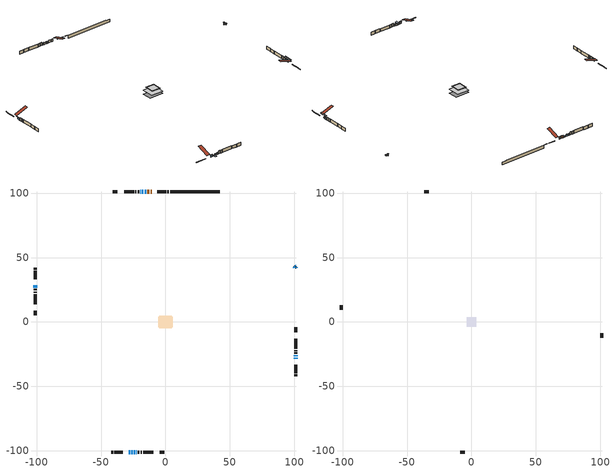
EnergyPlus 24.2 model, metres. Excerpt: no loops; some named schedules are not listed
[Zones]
conditioned space
 floor outside (Floor1 construction): -0.85,-0.85 -0.85,0.85 0.85,0.85 0.85,-0.85 z1.22
 floor adiabatic (AdiabaticFloorConstruction): -4.95,-4.95 -4.95,4.95 4.95,4.95 4.95,-4.95 z1.22
 floor foundation (Slab1 construction): -5.68,-3.92 -5.68,3.92 5.68,3.92 5.68,-3.92 z-1.22
 wall outside (RimJoist1 construction): 2.6,101.24 1.33,101.24 / -41.93,-101.24 -40.67,-101.24 / -101.24,41.93 -101.24,40.67 / 101.24,-41.93 101.24,-40.67 z1.22:1.52
 wall outside (RimJoist2 construction): 0.4,101.24 -6.32,101.24 / -39.74,-101.24 -33.02,-101.24 / -101.24,39.74 -101.24,33.02 / 101.24,-39.74 101.24,-33.02 z1.22:1.52
 wall outside (AdiabaticWallConstruction 1): -10.74,101.24 -11.55,101.24 / -12.48,101.24 -14.11,101.24 z1.22:3.25
 wall outside (AdiabaticWallConstruction): 101.24,41.93 100.88,42.3 z1.22:1.58; -28.6,-101.24 -27.48,-101.24 / -17.16,101.24 -18.33,101.24 / 100.22,42.95 99.83,43.35 z1.22:2.69; -15.04,101.24 -16.23,101.24 z1.22:1.96; 101.24,-28.6 101.24,-27.63 / -26.55,-101.24 -25.56,-101.24 z1.22:1.81; 101.24,-26.7 101.24,-25.68 / -24.63,-101.24 -23.46,-101.24 / -101.24,28.6 -101.24,26.56 z1.22:2.24; -19.26,101.24 -19.51,101.24 / -22.54,-101.24 -22.28,-101.24 z1.22:2.39
 wall outside (Wall1 construction): -20.44,101.24 -21.57,101.24 / -21.35,-101.24 -20.22,-101.24 / -101.24,25.64 -101.24,24.51 / 101.24,-24.75 101.24,-23.63 z1.22:3.66
 wall outside (Wall2 construction): -22.5,101.24 -23.46,101.24 / -19.3,-101.24 -18.33,-101.24 / -101.24,23.58 -101.24,22.61 / 101.24,-22.7 101.24,-21.73 z1.22:3.66
 wall outside (Wall3 construction): -24.39,101.24 -32.19,101.24 / -17.4,-101.24 -9.61,-101.24 / -101.24,21.68 -101.24,13.89 / 101.24,-20.8 101.24,-13.01 z1.22:3.66
 wall outside (Wall6 construction): -37.42,101.24 -41,101.24 / -4.37,-101.24 -0.79,-101.24 / -101.24,8.65 -101.24,5.07 / 101.24,-7.77 101.24,-4.19 z1.22:3.66
 wall foundation (FoundationWall1 construction): 3.53,101.24,-1.22 3.53,101.24,1.22 38.09,101.24,1.22 38.09,101.24,0.69 41.93,101.24,0.69 41.93,101.24,-1.22
 window (WindowConstruction 8): 101.24,41.93 100.88,42.29 z1.22:1.58
 window (WindowConstruction 7): -28.59,-101.24 -27.48,-101.24 z1.22:2.69
 window (WindowConstruction 9): -15.04,101.24 -16.23,101.24 z1.22:1.96
 window (WindowConstruction 10): 101.24,-28.59 101.24,-27.63 z1.22:1.81
 window (WindowConstruction 11): -26.55,-101.24 -25.56,-101.24 z1.22:1.81
 window (WindowConstruction): -17.16,101.24 -18.33,101.24 z1.22:2.69
 window (WindowConstruction 1): 100.22,42.95 99.83,43.34 z1.22:2.69
 window (WindowConstruction 2): 101.24,-26.7 101.24,-25.68 z1.22:2.23
 window (WindowConstruction 3): -24.63,-101.24 -23.46,-101.24 z1.22:2.23
 window (WindowConstruction 4): -101.24,28.59 -101.24,26.56 z1.22:2.23
 window (WindowConstruction 5): -19.26,101.24 -19.51,101.24 z1.22:2.39
 window (WindowConstruction 6): -22.53,-101.24 -22.28,-101.24 z1.22:2.39
 door (Door): -10.74,101.24 -11.55,101.24 z1.22:3.25
 door (Door 1): -12.48,101.24 -14.11,101.24 z1.22:3.25
 ceiling adiabatic (AdiabaticFloorConstruction): 4.95,-4.95 4.95,4.95 -4.95,4.95 -4.95,-4.95 z1.22
attic - vented
 floor to conditioned space (Floor2 construction Reversed): -3.28,-3.28 -3.28,3.28 3.28,3.28 3.28,-3.28 z3.66
 floor to conditioned space (Floor3 construction Reversed): -3.79,-3.79 -3.79,3.79 3.79,3.79 3.79,-3.79 z3.66
 wall outside (Wall4 construction): -33.11,101.24 -36.49,101.24 / -8.68,-101.24 -5.3,-101.24 / -101.24,12.96 -101.24,9.58 / 101.24,-12.08 101.24,-8.7 z1.22:3.66
 roof outside (Roof1 construction): -9.81,101.24,3.66 -9.81,91.51,6.9 -7.25,91.51,6.9 -7.25,101.24,3.66; -29.52,-101.24,3.66 -29.52,-91.51,6.9 -32.09,-91.51,6.9 -32.09,-101.24,3.66; -101.24,29.52,3.66 -91.51,29.52,6.9 -91.51,32.09,6.9 -101.24,32.09,3.66; 101.24,-29.52,3.66 91.51,-29.52,6.9 91.51,-32.09,6.9 101.24,-32.09,3.66
shading: 100.67,42.5 101.45,41.72 102.09,42.37 101.31,43.15 z1.88; -27.18,-101.24 -28.89,-101.24 -28.89,-101.7 -27.18,-101.7 z2.99; -16.53,101.24 -14.74,101.24 -14.74,102.08 -16.53,102.08 z2.26; 101.24,-24.89 101.24,-31.33 101.7,-31.33 101.7,-24.89 z4.55; -25.26,-101.24 -26.85,-101.24 -26.85,-104.29 -25.26,-104.29 z2.1; -18.63,101.24 -16.86,101.24 -16.86,101.54 -18.63,101.54 z2.99; 99.62,43.56 100.43,42.74 100.64,42.95 99.83,43.77 z2.99; 101.24,-24.77 101.24,-27.61 101.7,-27.61 101.7,-24.77 z3.15; -23.16,-101.24 -24.93,-101.24 -24.93,-101.7 -23.16,-101.7 z2.53; -101.24,25.65 -101.24,29.51 -101.7,29.51 -101.7,25.65 z3.15; -19.81,101.24 -18.96,101.24 -18.96,101.7 -19.81,101.7 z2.69; -21.98,-101.24 -22.83,-101.24 -22.83,-101.7 -21.98,-101.7 z2.69
[Building]
Building 1: Terrain=Suburbs
[Site:Location]
Calgary Intl AP_AB: Latitude {deg}=51.11; Longitude {deg}=-114.02; Time Zone {hr}=-7; Elevation {m}=1084; Keep Site Location Information=Yes
[Site:GroundTemperature:Shallow]
0.326196, -1.55603, -1.70677, -0.813554, 2.7722, 6.34125, 9.43543, 11.3955, 11.562, 9.96783, 6.95256, 3.49299
[Site:WaterMainsTemperature]
Calculation Method=Schedule; Temperature Schedule=mains temperature schedule
[Material] Roughness=Rough; Thermal Absorptance=0.9
Name | Thickness {m} | Conductivity {W/m-K} | Density {kg/m3} | Specific Heat {J/kg-K} | Solar Absorptance | Visible Absorptance
asphalt or fiberglass shingles | 0.00635 | 0.162714 | 1121.4 | 1465.45 | 0.4 | 0.4
ceiling loosefill ins | 0.169333 | 0.0480833 | 16.02 | 1046.75 | 0.7 | 0.7
ceiling stud and cavity | 0.1397 | 0.103709 | 65.682 | 1177.47 | 0.7 | 0.7
ceiling stud and cavity 1 | 0.1397 | 0.121125 | 65.682 | 1177.47 | 0.7 | 0.7
concrete 4.0 in. | 0.1016 | 1.803125 | 2242.8 | 837.4 | 0.7 | 0.7
concrete 8.0 in. | 0.2032 | 1.803125 | 2242.8 | 837.4 | 0.7 | 0.7
door material | 0.04445 | 0.0451087 | 512.64 | 1214.23 | 0.7 | 0.7
door material 1 | 0.04445 | 0.0639163 | 512.64 | 1214.23 | 0.7 | 0.7
floor covering | 0.0127 | 0.0433444 | 54.468 | 1339.84 | 0.6 | 0.6
floor rigid ins | 0.103632 | 0.029427 | 32.04 | 1214.23 | 0.7 | 0.7
floor rigid ins 1; wall rigid ins 1 | 0.512978 | 0.029427 | 32.04 | 1214.23 | 0.7 | 0.7
floor stud and cavity | 0.1397 | 0.120721 | 92.3553 | 1139.71 | 0.7 | 0.7
floor stud and cavity 1 | 0.1397 | 1.75129 | 37.0049 | 1207.88 | 0.7 | 0.7
furniture material conditioned space 1 | 0.1524 | 0.115458 | 640.8 | 1214.23 | 0.6 | 0.6
gypsum board | 0.0127 | 0.160291 | 801 | 837.4 | 0.6 | 0.6
osb sheathing 0.5 in. | 0.0127 | 0.115458 | 512.64 | 1214.23 | 0.7 | 0.7
osb sheathing 0.75 in. | 0.01905 | 0.115458 | 512.64 | 1214.23 | 0.7 | 0.7
osb sheathing 2.0 in. | 0.0508 | 0.115458 | 512.64 | 1214.23 | 0.7 | 0.7
rim joist rigid ins; wall rigid ins | 0.051816 | 0.029427 | 32.04 | 1214.23 | 0.7 | 0.7
rim joist stud and cavity | 0.0508 | 0.0518344 | 125.044 | 1163.47 | 0.6 | 0.6
rim joist stud and cavity 1 | 0.0508 | 0.0497774 | 125.044 | 1163.47 | 0.6 | 0.6
slab rigid ins | 0.000517642 | 0.029427 | 32.04 | 1214.23 | 0.7 | 0.7
wall stud and cavity | 0.1397 | 0.263589 | 139.0536 | 1170.24 | 0.7 | 0.7
wall stud and cavity 1 | 0.1397 | 0.260987 | 139.0536 | 1170.24 | 0.7 | 0.7
wall stud and cavity 2 | 0.1397 | 0.175142 | 139.0536 | 1170.24 | 0.7 | 0.7
wall stud and cavity 3 | 0.0889 | 6.9971 | 50.32683 | 1063.81 | 0.6 | 0.6
wall stud and cavity 4 | 0.1397 | 0.238022 | 139.0536 | 1170.24 | 0.7 | 0.7
wall stud and cavity 5 | 0.0889 | 0.380278 | 52.3479 | 1209.89 | 0.7 | 0.7
wall stud and cavity 6 | 0.0889 | 0.391764 | 83.0341 | 1211.67 | 0.7 | 0.7
wood siding | 0.0254 | 0.102417 | 544.68 | 1172.36 | 0.4 | 0.4
wood siding 1 | 0.00254 | 0.102417 | 544.68 | 1172.36 | 0.4 | 0.4
wood siding 2; wood siding 3; wood siding 4 | 0.0254 | 0.102417 | 544.68 | 1172.36 | 0.7 | 0.7
[WindowMaterial:SimpleGlazingSystem]
Name | U-Factor {W/m2-K} | Solar Heat Gain Coefficient
WindowMaterial | 2.78165 | 0.67
WindowMaterial 1 | 2.76973 | 0.5
WindowMaterial 2 | 2.77825 | 0.53
WindowMaterial 3 | 2.78052 | 0.55
WindowMaterial 4 | 2.719762 | 0.49
WindowMaterial 5 | 2.71579 | 0.5
WindowMaterial 6 | 2.77484 | 0.52
WindowMaterial 7 | 2.76291 | 0.46
WindowMaterial 8 | 2.76405 | 0.47
[Construction]
AdiabaticFloorConstruction: floor stud and cavity 1, floor rigid ins 1, osb sheathing 0.75 in., floor covering
AdiabaticWallConstruction: wood siding 3, wall rigid ins 1, wall stud and cavity 5, gypsum board
AdiabaticWallConstruction 1: wood siding 4, wall rigid ins 1, wall stud and cavity 5, gypsum board
Door: door material
Door 1: door material 1
Floor1 construction: floor stud and cavity, floor rigid ins, osb sheathing 0.75 in., floor covering
Floor2 construction Reversed: gypsum board, ceiling stud and cavity, ceiling loosefill ins
Floor3 construction Reversed: gypsum board, ceiling stud and cavity 1, ceiling loosefill ins
FoundationWall1 construction: concrete 8.0 in.
furniture construction conditioned space 1: furniture material conditioned space 1
PartitionWallConstruction: gypsum board, wall stud and cavity 6, gypsum board
RimJoist1 construction: wood siding 2, rim joist rigid ins, osb sheathing 2.0 in., rim joist stud and cavity
RimJoist2 construction: wood siding 2, rim joist rigid ins, osb sheathing 2.0 in., rim joist stud and cavity 1
Roof1 construction: asphalt or fiberglass shingles
Slab1 construction: slab rigid ins, concrete 4.0 in.
Wall1 construction: wood siding, wall rigid ins, osb sheathing 0.5 in., wall stud and cavity, gypsum board
Wall2 construction: wood siding, wall rigid ins, osb sheathing 0.5 in., wall stud and cavity 1, gypsum board
Wall3 construction: wood siding, wall rigid ins, osb sheathing 0.5 in., wall stud and cavity 2, gypsum board
Wall4 construction: wood siding 1, wall stud and cavity 3
Wall6 construction: wood siding, wall rigid ins, osb sheathing 0.5 in., wall stud and cavity 4, gypsum board
WindowConstruction: WindowMaterial
WindowConstruction 1; WindowConstruction 7: WindowMaterial 1
WindowConstruction 10: WindowMaterial 7
WindowConstruction 11: WindowMaterial 8
WindowConstruction 2; WindowConstruction 4: WindowMaterial 2
WindowConstruction 3: WindowMaterial 3
WindowConstruction 5; WindowConstruction 6: WindowMaterial 4
WindowConstruction 8: WindowMaterial 5
WindowConstruction 9: WindowMaterial 6
[Zone] Multiplier=1; Part of Total Floor Area=Yes
Name | Volume {m3}
attic - vented | 53.1163
conditioned space | 508.1
[Space]
Name | Zone | Volume {m3}
attic - vented 1 | attic - vented | 53.1163
conditioned space 1 | conditioned space | 508.1
[ZoneInfiltration:EffectiveLeakageArea]
infil attic - vented 1: Zone or Space=attic - vented 1; Schedule=Always On Discrete; Effective Air Leakage Area {cm2}=3446.4; Stack Coefficient=0.000395032; Wind Coefficient=1.34288e-05
[ZoneMixing]
whole house fan mix: Zone or Space=attic - vented; Schedule=Always On Continuous; Design Flow Rate Calculation Method=Flow/Zone; Design Flow Rate {m3/s}=0; Source Zone or Space=conditioned space
[SurfaceProperty:ExposedFoundationPerimeter]
Slab1: Exposed Perimeter Calculation Method=TotalExposedPerimeter; Total Exposed Perimeter {m}=38.405
[InternalMass] Zone or ZoneList=conditioned space; Space or SpaceList=conditioned space 1
Name | Construction | Surface Area {m2}
furniture mass conditioned space 1 | furniture construction conditioned space 1 | 76.028
partition wall mass | PartitionWallConstruction | 190.07
[Lights]
interior lighting: Zone or ZoneList or Space or SpaceList=conditioned space 1; Schedule=interior lighting schedule; Design Level Calculation Method=LightingLevel; Lighting Level {W}=343.2; Return Air Fraction=0; Fraction Radiant=0.6; Fraction Visible=0.2; Fraction Replaceable=1
[People]
occupants: Zone or ZoneList or Space or SpaceList=conditioned space 1; Number of People Schedule=occupants schedule; Number of People Calculation Method=People; Number of People=3; Fraction Radiant=0.314171; Sensible Heat Fraction=0.56303; Activity Level Schedule=occupants activity schedule; Carbon Dioxide Generation Rate {m3/s-W}=0; Enable ASHRAE 55 Comfort Warnings=No; Mean Radiant Temperature Calculation Type=EnclosureAveraged
[ElectricEquipment] Zone or ZoneList or Space or SpaceList=conditioned space 1; Design Level Calculation Method=EquipmentLevel
Name | Schedule | Design Level {W} | Fraction Latent | Fraction Radiant | Fraction Lost
clothes dryer | clothes dryer schedule | 140.772 | 0.015 | 0.081 | 0.85
clothes washer | clothes washer schedule | 32.1985 | 0.03 | 0.162 | 0.7
cooking range | cooking range schedule | 215.147 | 0.08 | 0.432 | 0.2
dishwasher | dishwasher schedule | 66.8632 | 0.3 | 0.18 | 0.4
fridge | fridge schedule | 72.9452 | 0 | 0.6 | 0
mech vent house fan | mech vent house fan schedule | 0 | 0 | 0 | 1
mech vent house fan cfis | mech vent house fan cfis schedule | 0 | 0 | 0 | 0
misc plug loads | misc plug loads schedule | 494.7 | 0.045 | 0.513 | 0.1
whole house fan | Always On Discrete | 0 | 0 | 0 | 1
[OtherEquipment] Zone or ZoneList or Space or SpaceList=conditioned space 1; Design Level Calculation Method=EquipmentLevel
Name | Fuel Type | Schedule | Design Level {W} | Fraction Latent | Fraction Radiant | Fraction Lost
clothes dryer 1 | Electricity | clothes dryer schedule | 0 | 0.015 | 0.081 | 0.85
cooking range 1 | Electricity | cooking range schedule | 0 | 0.08 | 0.432 | 0.2
general water use latent | None | general water use schedule | 62.594 | 1 | 0 | 0
general water use sensible | None | general water use schedule | -61.6891 | 0 | 0.6 | 0
mech vent house fan latent load | None | Always On Discrete | 0 | 1 | 0 | 0
mech vent house fan sensible load | None | Always On Discrete | 0 | 0 | 0 | 0
water heater energy adjustment1 | NaturalGas | Always On Discrete | 0.01 | 0 | 0 | 1
[ZoneInfiltration:DesignFlowRate] Zone or ZoneList or Space or SpaceList=conditioned space 1; Schedule=Always On Discrete; Design Flow Rate Calculation Method=Flow/Zone; Design Flow Rate {m3/s}=0
infil flow; natural vent flow; whole house fan flow
[Foundation:Kiva]
Foundation Kiva 1: Initial Indoor Air Temperature {C}=18; Wall Height Above Grade {m}=1.21999; Wall Depth Below Slab {m}=0.2032
[Foundation:Kiva:Settings]
Soil Conductivity {W/m-K}=0.849921; Soil Density {kg/m3}=1842.3; Soil Specific Heat {J/kg-K}=418.7; Ground Solar Absorptivity=0.9; Ground Thermal Absorptivity=0.9; Ground Surface Roughness {m}=0.03; Far-Field Width {m}=40; Deep-Ground Boundary Condition=ZeroFlux; Deep-Ground Depth {m}=40; Minimum Cell Dimension {m}=0.2; Maximum Cell Growth Coefficient=3; Simulation Timestep=Timestep
[Exterior:Lights]
exterior lighting: Schedule=exterior lighting schedule; Design Level {W}=75.6
[Schedule:Constant]
Name | Hourly Value
Always On Continuous; mech vent house fan schedule; mech vent house fan cfis schedule; Always On Discrete | 1
occupants activity schedule | 117.228
fridge schedule | 0
[Schedule:Week:Daily]
interior lighting schedule Week Rule - Jan1-Jan27: interior lighting schedule day, interior lighting schedule day, interior lighting schedule day, interior lighting schedule day, interior lighting schedule day, interior lighting schedule day, interior lighting schedule day, interior lighting schedule default day, interior lighting schedule default day, interior lighting schedule default day, interior lighting schedule default day, interior lighting schedule default day
interior lighting schedule Week Rule - Jan28-Feb3: interior lighting schedule day, interior lighting schedule day, interior lighting schedule day, interior lighting schedule day, interior lighting schedule day 1, interior lighting schedule day 1, interior lighting schedule day 1, interior lighting schedule default day, interior lighting schedule default day, interior lighting schedule default day, interior lighting schedule default day, interior lighting schedule default day
interior lighting schedule Week Rule - Feb4-Feb24: interior lighting schedule day 1, interior lighting schedule day 1, interior lighting schedule day 1, interior lighting schedule day 1, interior lighting schedule day 1, interior lighting schedule day 1, interior lighting schedule day 1, interior lighting schedule default day, interior lighting schedule default day, interior lighting schedule default day, interior lighting schedule default day, interior lighting schedule default day
interior lighting schedule Week Rule - Feb25-Mar3: interior lighting schedule day 1, interior lighting schedule day 1, interior lighting schedule day 1, interior lighting schedule day 1, interior lighting schedule day 2, interior lighting schedule day 2, interior lighting schedule day 2, interior lighting schedule default day, interior lighting schedule default day, interior lighting schedule default day, interior lighting schedule default day, interior lighting schedule default day
interior lighting schedule Week Rule - Mar4-Mar31: interior lighting schedule day 2, interior lighting schedule day 2, interior lighting schedule day 2, interior lighting schedule day 2, interior lighting schedule day 2, interior lighting schedule day 2, interior lighting schedule day 2, interior lighting schedule default day, interior lighting schedule default day, interior lighting schedule default day, interior lighting schedule default day, interior lighting schedule default day
interior lighting schedule Week Rule - Apr1-Apr28: interior lighting schedule day 3, interior lighting schedule day 3, interior lighting schedule day 3, interior lighting schedule day 3, interior lighting schedule day 3, interior lighting schedule day 3, interior lighting schedule day 3, interior lighting schedule default day, interior lighting schedule default day, interior lighting schedule default day, interior lighting schedule default day, interior lighting schedule default day
interior lighting schedule Week Rule - Apr29-May5: interior lighting schedule day 3, interior lighting schedule day 3, interior lighting schedule day 4, interior lighting schedule day 4, interior lighting schedule day 4, interior lighting schedule day 4, interior lighting schedule day 4, interior lighting schedule default day, interior lighting schedule default day, interior lighting schedule default day, interior lighting schedule default day, interior lighting schedule default day
interior lighting schedule Week Rule - May6-May26: interior lighting schedule day 4, interior lighting schedule day 4, interior lighting schedule day 4, interior lighting schedule day 4, interior lighting schedule day 4, interior lighting schedule day 4, interior lighting schedule day 4, interior lighting schedule default day, interior lighting schedule default day, interior lighting schedule default day, interior lighting schedule default day, interior lighting schedule default day
interior lighting schedule Week Rule - May27-Jun2: interior lighting schedule day 4, interior lighting schedule day 4, interior lighting schedule day 4, interior lighting schedule day 4, interior lighting schedule day 4, interior lighting schedule day 5, interior lighting schedule day 5, interior lighting schedule default day, interior lighting schedule default day, interior lighting schedule default day, interior lighting schedule default day, interior lighting schedule default day
interior lighting schedule Week Rule - Jun3-Jun30: interior lighting schedule day 5, interior lighting schedule day 5, interior lighting schedule day 5, interior lighting schedule day 5, interior lighting schedule day 5, interior lighting schedule day 5, interior lighting schedule day 5, interior lighting schedule default day, interior lighting schedule default day, interior lighting schedule default day, interior lighting schedule default day, interior lighting schedule default day
interior lighting schedule Week Rule - Jul1-Jul28: interior lighting schedule day 6, interior lighting schedule day 6, interior lighting schedule day 6, interior lighting schedule day 6, interior lighting schedule day 6, interior lighting schedule day 6, interior lighting schedule day 6, interior lighting schedule default day, interior lighting schedule default day, interior lighting schedule default day, interior lighting schedule default day, interior lighting schedule default day
interior lighting schedule Week Rule - Jul29-Aug4: interior lighting schedule day 6, interior lighting schedule day 6, interior lighting schedule day 6, interior lighting schedule day 7, interior lighting schedule day 7, interior lighting schedule day 7, interior lighting schedule day 7, interior lighting schedule default day, interior lighting schedule default day, interior lighting schedule default day, interior lighting schedule default day, interior lighting schedule default day
interior lighting schedule Week Rule - Aug5-Aug25: interior lighting schedule day 7, interior lighting schedule day 7, interior lighting schedule day 7, interior lighting schedule day 7, interior lighting schedule day 7, interior lighting schedule day 7, interior lighting schedule day 7, interior lighting schedule default day, interior lighting schedule default day, interior lighting schedule default day, interior lighting schedule default day, interior lighting schedule default day
interior lighting schedule Week Rule - Aug26-Sep1: interior lighting schedule day 7, interior lighting schedule day 7, interior lighting schedule day 7, interior lighting schedule day 7, interior lighting schedule day 7, interior lighting schedule day 7, interior lighting schedule day 8, interior lighting schedule default day, interior lighting schedule default day, interior lighting schedule default day, interior lighting schedule default day, interior lighting schedule default day
interior lighting schedule Week Rule - Sep2-Sep29: interior lighting schedule day 8, interior lighting schedule day 8, interior lighting schedule day 8, interior lighting schedule day 8, interior lighting schedule day 8, interior lighting schedule day 8, interior lighting schedule day 8, interior lighting schedule default day, interior lighting schedule default day, interior lighting schedule default day, interior lighting schedule default day, interior lighting schedule default day
interior lighting schedule Week Rule - Sep30-Oct6: interior lighting schedule day 8, interior lighting schedule day 9, interior lighting schedule day 9, interior lighting schedule day 9, interior lighting schedule day 9, interior lighting schedule day 9, interior lighting schedule day 9, interior lighting schedule default day, interior lighting schedule default day, interior lighting schedule default day, interior lighting schedule default day, interior lighting schedule default day
interior lighting schedule Week Rule - Oct7-Oct27: interior lighting schedule day 9, interior lighting schedule day 9, interior lighting schedule day 9, interior lighting schedule day 9, interior lighting schedule day 9, interior lighting schedule day 9, interior lighting schedule day 9, interior lighting schedule default day, interior lighting schedule default day, interior lighting schedule default day, interior lighting schedule default day, interior lighting schedule default day
interior lighting schedule Week Rule - Oct28-Nov3: interior lighting schedule day 9, interior lighting schedule day 9, interior lighting schedule day 9, interior lighting schedule day 9, interior lighting schedule day 10, interior lighting schedule day 10, interior lighting schedule day 10, interior lighting schedule default day, interior lighting schedule default day, interior lighting schedule default day, interior lighting schedule default day, interior lighting schedule default day
interior lighting schedule Week Rule - Nov4-Nov24: interior lighting schedule day 10, interior lighting schedule day 10, interior lighting schedule day 10, interior lighting schedule day 10, interior lighting schedule day 10, interior lighting schedule day 10, interior lighting schedule day 10, interior lighting schedule default day, interior lighting schedule default day, interior lighting schedule default day, interior lighting schedule default day, interior lighting schedule default day
interior lighting schedule Week Rule - Nov25-Dec1: interior lighting schedule day 10, interior lighting schedule day 10, interior lighting schedule day 10, interior lighting schedule day 10, interior lighting schedule day 10, interior lighting schedule day 10, interior lighting schedule day 11, interior lighting schedule default day, interior lighting schedule default day, interior lighting schedule default day, interior lighting schedule default day, interior lighting schedule default day
interior lighting schedule Week Rule - Dec2-Dec31: interior lighting schedule day 11, interior lighting schedule day 11, interior lighting schedule day 11, interior lighting schedule day 11, interior lighting schedule day 11, interior lighting schedule day 11, interior lighting schedule day 11, interior lighting schedule default day, interior lighting schedule default day, interior lighting schedule default day, interior lighting schedule default day, interior lighting schedule default day
occupants schedule Week Rule - Jan1-Dec31: occupants schedule day, occupants schedule day, occupants schedule day, occupants schedule day, occupants schedule day, occupants schedule day, occupants schedule day, occupants schedule default day, occupants schedule default day, occupants schedule default day, occupants schedule default day, occupants schedule default day
clothes dryer schedule Week Rule - Jan1-Dec31: clothes dryer schedule day, clothes dryer schedule day, clothes dryer schedule day, clothes dryer schedule day, clothes dryer schedule day, clothes dryer schedule day, clothes dryer schedule day, clothes dryer schedule default day, clothes dryer schedule default day, clothes dryer schedule default day, clothes dryer schedule default day, clothes dryer schedule default day
clothes washer schedule Week Rule - Jan1-Dec31: clothes washer schedule day, clothes washer schedule day, clothes washer schedule day, clothes washer schedule day, clothes washer schedule day, clothes washer schedule day, clothes washer schedule day, clothes washer schedule default day, clothes washer schedule default day, clothes washer schedule default day, clothes washer schedule default day, clothes washer schedule default day
cooking range schedule Week Rule - Jan1-Dec31: cooking range schedule day, cooking range schedule day, cooking range schedule day, cooking range schedule day, cooking range schedule day, cooking range schedule day, cooking range schedule day, cooking range schedule default day, cooking range schedule default day, cooking range schedule default day, cooking range schedule default day, cooking range schedule default day
dishwasher schedule Week Rule - Jan1-Dec31: dishwasher schedule day, dishwasher schedule day, dishwasher schedule day, dishwasher schedule day, dishwasher schedule day, dishwasher schedule day, dishwasher schedule day, dishwasher schedule default day, dishwasher schedule default day, dishwasher schedule default day, dishwasher schedule default day, dishwasher schedule default day
misc plug loads schedule Week Rule - Jan1-Dec31: misc plug loads schedule day, misc plug loads schedule day, misc plug loads schedule day, misc plug loads schedule day, misc plug loads schedule day, misc plug loads schedule day, misc plug loads schedule day, misc plug loads schedule default day, misc plug loads schedule default day, misc plug loads schedule default day, misc plug loads schedule default day, misc plug loads schedule default day
general water use schedule Week Rule - Jan1-Dec31: general water use schedule day, general water use schedule day, general water use schedule day, general water use schedule day, general water use schedule day, general water use schedule day, general water use schedule day, general water use schedule default day, general water use schedule default day, general water use schedule default day, general water use schedule default day, general water use schedule default day
exterior lighting schedule Week Rule - Jan1-Jan27: exterior lighting schedule day, exterior lighting schedule day, exterior lighting schedule day, exterior lighting schedule day, exterior lighting schedule day, exterior lighting schedule day, exterior lighting schedule day, exterior lighting schedule default day, exterior lighting schedule default day, exterior lighting schedule default day, exterior lighting schedule default day, exterior lighting schedule default day
exterior lighting schedule Week Rule - Jan28-Feb3: exterior lighting schedule day, exterior lighting schedule day, exterior lighting schedule day, exterior lighting schedule day, exterior lighting schedule day 1, exterior lighting schedule day 1, exterior lighting schedule day 1, exterior lighting schedule default day, exterior lighting schedule default day, exterior lighting schedule default day, exterior lighting schedule default day, exterior lighting schedule default day
exterior lighting schedule Week Rule - Feb4-Feb24: exterior lighting schedule day 1, exterior lighting schedule day 1, exterior lighting schedule day 1, exterior lighting schedule day 1, exterior lighting schedule day 1, exterior lighting schedule day 1, exterior lighting schedule day 1, exterior lighting schedule default day, exterior lighting schedule default day, exterior lighting schedule default day, exterior lighting schedule default day, exterior lighting schedule default day
exterior lighting schedule Week Rule - Feb25-Mar3: exterior lighting schedule day 1, exterior lighting schedule day 1, exterior lighting schedule day 1, exterior lighting schedule day 1, exterior lighting schedule day 2, exterior lighting schedule day 2, exterior lighting schedule day 2, exterior lighting schedule default day, exterior lighting schedule default day, exterior lighting schedule default day, exterior lighting schedule default day, exterior lighting schedule default day
exterior lighting schedule Week Rule - Mar4-Mar31: exterior lighting schedule day 2, exterior lighting schedule day 2, exterior lighting schedule day 2, exterior lighting schedule day 2, exterior lighting schedule day 2, exterior lighting schedule day 2, exterior lighting schedule day 2, exterior lighting schedule default day, exterior lighting schedule default day, exterior lighting schedule default day, exterior lighting schedule default day, exterior lighting schedule default day
exterior lighting schedule Week Rule - Apr1-Apr28: exterior lighting schedule day 3, exterior lighting schedule day 3, exterior lighting schedule day 3, exterior lighting schedule day 3, exterior lighting schedule day 3, exterior lighting schedule day 3, exterior lighting schedule day 3, exterior lighting schedule default day, exterior lighting schedule default day, exterior lighting schedule default day, exterior lighting schedule default day, exterior lighting schedule default day
exterior lighting schedule Week Rule - Apr29-May5: exterior lighting schedule day 3, exterior lighting schedule day 3, exterior lighting schedule day 4, exterior lighting schedule day 4, exterior lighting schedule day 4, exterior lighting schedule day 4, exterior lighting schedule day 4, exterior lighting schedule default day, exterior lighting schedule default day, exterior lighting schedule default day, exterior lighting schedule default day, exterior lighting schedule default day
exterior lighting schedule Week Rule - May6-May26: exterior lighting schedule day 4, exterior lighting schedule day 4, exterior lighting schedule day 4, exterior lighting schedule day 4, exterior lighting schedule day 4, exterior lighting schedule day 4, exterior lighting schedule day 4, exterior lighting schedule default day, exterior lighting schedule default day, exterior lighting schedule default day, exterior lighting schedule default day, exterior lighting schedule default day
exterior lighting schedule Week Rule - May27-Jun2: exterior lighting schedule day 4, exterior lighting schedule day 4, exterior lighting schedule day 4, exterior lighting schedule day 4, exterior lighting schedule day 4, exterior lighting schedule day 5, exterior lighting schedule day 5, exterior lighting schedule default day, exterior lighting schedule default day, exterior lighting schedule default day, exterior lighting schedule default day, exterior lighting schedule default day
exterior lighting schedule Week Rule - Jun3-Jun30: exterior lighting schedule day 5, exterior lighting schedule day 5, exterior lighting schedule day 5, exterior lighting schedule day 5, exterior lighting schedule day 5, exterior lighting schedule day 5, exterior lighting schedule day 5, exterior lighting schedule default day, exterior lighting schedule default day, exterior lighting schedule default day, exterior lighting schedule default day, exterior lighting schedule default day
exterior lighting schedule Week Rule - Jul1-Jul28: exterior lighting schedule day 6, exterior lighting schedule day 6, exterior lighting schedule day 6, exterior lighting schedule day 6, exterior lighting schedule day 6, exterior lighting schedule day 6, exterior lighting schedule day 6, exterior lighting schedule default day, exterior lighting schedule default day, exterior lighting schedule default day, exterior lighting schedule default day, exterior lighting schedule default day
exterior lighting schedule Week Rule - Jul29-Aug4: exterior lighting schedule day 6, exterior lighting schedule day 6, exterior lighting schedule day 6, exterior lighting schedule day 7, exterior lighting schedule day 7, exterior lighting schedule day 7, exterior lighting schedule day 7, exterior lighting schedule default day, exterior lighting schedule default day, exterior lighting schedule default day, exterior lighting schedule default day, exterior lighting schedule default day
exterior lighting schedule Week Rule - Aug5-Aug25: exterior lighting schedule day 7, exterior lighting schedule day 7, exterior lighting schedule day 7, exterior lighting schedule day 7, exterior lighting schedule day 7, exterior lighting schedule day 7, exterior lighting schedule day 7, exterior lighting schedule default day, exterior lighting schedule default day, exterior lighting schedule default day, exterior lighting schedule default day, exterior lighting schedule default day
exterior lighting schedule Week Rule - Aug26-Sep1: exterior lighting schedule day 7, exterior lighting schedule day 7, exterior lighting schedule day 7, exterior lighting schedule day 7, exterior lighting schedule day 7, exterior lighting schedule day 7, exterior lighting schedule day 8, exterior lighting schedule default day, exterior lighting schedule default day, exterior lighting schedule default day, exterior lighting schedule default day, exterior lighting schedule default day
exterior lighting schedule Week Rule - Sep2-Sep29: exterior lighting schedule day 8, exterior lighting schedule day 8, exterior lighting schedule day 8, exterior lighting schedule day 8, exterior lighting schedule day 8, exterior lighting schedule day 8, exterior lighting schedule day 8, exterior lighting schedule default day, exterior lighting schedule default day, exterior lighting schedule default day, exterior lighting schedule default day, exterior lighting schedule default day
exterior lighting schedule Week Rule - Sep30-Oct6: exterior lighting schedule day 8, exterior lighting schedule day 9, exterior lighting schedule day 9, exterior lighting schedule day 9, exterior lighting schedule day 9, exterior lighting schedule day 9, exterior lighting schedule day 9, exterior lighting schedule default day, exterior lighting schedule default day, exterior lighting schedule default day, exterior lighting schedule default day, exterior lighting schedule default day
exterior lighting schedule Week Rule - Oct7-Oct27: exterior lighting schedule day 9, exterior lighting schedule day 9, exterior lighting schedule day 9, exterior lighting schedule day 9, exterior lighting schedule day 9, exterior lighting schedule day 9, exterior lighting schedule day 9, exterior lighting schedule default day, exterior lighting schedule default day, exterior lighting schedule default day, exterior lighting schedule default day, exterior lighting schedule default day
[Schedule:Year]
interior lighting schedule: interior lighting schedule Week Rule - Jan1-Jan27, 1, 1, 1, 27, interior lighting schedule Week Rule - Jan28-Feb3, 1, 28, 2, 3, interior lighting schedule Week Rule - Feb4-Feb24, 2, 4, 2, 24, interior lighting schedule Week Rule - Feb25-Mar3, 2, 25, 3, 3, interior lighting schedule Week Rule - Mar4-Mar31, 3, 4, 3, 31, interior lighting schedule Week Rule - Apr1-Apr28, 4, 1, 4, 28, interior lighting schedule Week Rule - Apr29-May5, 4, 29, 5, 5, interior lighting schedule Week Rule - May6-May26, 5, 6, 5, 26, interior lighting schedule Week Rule - May27-Jun2, 5, 27, 6, 2, interior lighting schedule Week Rule - Jun3-Jun30, 6, 3, 6, 30, interior lighting schedule Week Rule - Jul1-Jul28, 7, 1, 7, 28, interior lighting schedule Week Rule - Jul29-Aug4, 7, 29, 8, 4, interior lighting schedule Week Rule - Aug5-Aug25, 8, 5, 8, 25, interior lighting schedule Week Rule - Aug26-Sep1, 8, 26, 9, 1, interior lighting schedule Week Rule - Sep2-Sep29, 9, 2, 9, 29, interior lighting schedule Week Rule - Sep30-Oct6, 9, 30, 10, 6, interior lighting schedule Week Rule - Oct7-Oct27, 10, 7, 10, 27, interior lighting schedule Week Rule - Oct28-Nov3, 10, 28, 11, 3, interior lighting schedule Week Rule - Nov4-Nov24, 11, 4, 11, 24, interior lighting schedule Week Rule - Nov25-Dec1, 11, 25, 12, 1, interior lighting schedule Week Rule - Dec2-Dec31, 12, 2, 12, 31
occupants schedule: occupants schedule Week Rule - Jan1-Dec31, 1, 1, 12, 31
clothes dryer schedule: clothes dryer schedule Week Rule - Jan1-Dec31, 1, 1, 12, 31
clothes washer schedule: clothes washer schedule Week Rule - Jan1-Dec31, 1, 1, 12, 31
cooking range schedule: cooking range schedule Week Rule - Jan1-Dec31, 1, 1, 12, 31
dishwasher schedule: dishwasher schedule Week Rule - Jan1-Dec31, 1, 1, 12, 31
misc plug loads schedule: misc plug loads schedule Week Rule - Jan1-Dec31, 1, 1, 12, 31
general water use schedule: general water use schedule Week Rule - Jan1-Dec31, 1, 1, 12, 31
exterior lighting schedule: exterior lighting schedule Week Rule - Jan1-Jan27, 1, 1, 1, 27, exterior lighting schedule Week Rule - Jan28-Feb3, 1, 28, 2, 3, exterior lighting schedule Week Rule - Feb4-Feb24, 2, 4, 2, 24, exterior lighting schedule Week Rule - Feb25-Mar3, 2, 25, 3, 3, exterior lighting schedule Week Rule - Mar4-Mar31, 3, 4, 3, 31, exterior lighting schedule Week Rule - Apr1-Apr28, 4, 1, 4, 28, exterior lighting schedule Week Rule - Apr29-May5, 4, 29, 5, 5, exterior lighting schedule Week Rule - May6-May26, 5, 6, 5, 26, exterior lighting schedule Week Rule - May27-Jun2, 5, 27, 6, 2, exterior lighting schedule Week Rule - Jun3-Jun30, 6, 3, 6, 30, exterior lighting schedule Week Rule - Jul1-Jul28, 7, 1, 7, 28, exterior lighting schedule Week Rule - Jul29-Aug4, 7, 29, 8, 4, exterior lighting schedule Week Rule - Aug5-Aug25, 8, 5, 8, 25, exterior lighting schedule Week Rule - Aug26-Sep1, 8, 26, 9, 1, exterior lighting schedule Week Rule - Sep2-Sep29, 9, 2, 9, 29, exterior lighting schedule Week Rule - Sep30-Oct6, 9, 30, 10, 6, exterior lighting schedule Week Rule - Oct7-Oct27, 10, 7, 10, 27, exterior lighting schedule Week Rule - Oct28-Nov3, 10, 28, 11, 3, exterior lighting schedule Week Rule - Nov4-Nov24, 11, 4, 11, 24, exterior lighting schedule Week Rule - Nov25-Dec1, 11, 25, 12, 1, exterior lighting schedule Week Rule - Dec2-Dec31, 12, 2, 12, 31
[Schedule:Compact]
mains temperature schedule: Through: 01/01, For: AllDays, Until: 24:00, 5.30611, Through: 01/02, For: AllDays, Until: 24:00, 5.24556, Through: 01/03, For: AllDays, Until: 24:00, 5.18611, Through: 01/04, For: AllDays, Until: 24:00, 5.12778, Through: 01/05, For: AllDays, Until: 24:00, 5.07, Through: 01/06, For: AllDays, Until: 24:00, 5.01278, Through: 01/07, For: AllDays, Until: 24:00, 4.95722, Through: 01/08, For: AllDays, Until: 24:00, 4.90222, Through: 01/09, For: AllDays, Until: 24:00, 4.84778, Through: 01/10, For: AllDays, Until: 24:00, 4.795, Through: 01/11, For: AllDays, Until: 24:00, 4.74278, Through: 01/12, For: AllDays, Until: 24:00, 4.69167, Through: 01/13, For: AllDays, Until: 24:00, 4.64111, Through: 01/14, For: AllDays, Until: 24:00, 4.59222, Through: 01/15, For: AllDays, Until: 24:00, 4.54389, Through: 01/16, For: AllDays, Until: 24:00, 4.49722, Through: 01/17, For: AllDays, Until: 24:00, 4.45111, Through: 01/18, For: AllDays, Until: 24:00, 4.40611, Through: 01/19, For: AllDays, Until: 24:00, 4.36222, Through: 01/20, For: AllDays, Until: 24:00, 4.32, Through: 01/21, For: AllDays, Until: 24:00, 4.27833, Through: 01/22, For: AllDays, Until: 24:00, 4.23778, Through: 01/23, For: AllDays, Until: 24:00, 4.19833, Through: 01/24, For: AllDays, Until: 24:00, 4.16056, Through: 01/25, For: AllDays, Until: 24:00, 4.12333, Through: 01/26, For: AllDays, Until: 24:00, 4.08778, Through: 01/27, For: AllDays, Until: 24:00, 4.05278, Through: 01/28, For: AllDays, Until: 24:00, 4.01944, Through: 01/29, For: AllDays, Until: 24:00, 3.98722, Through: 01/30, For: AllDays, Until: 24:00, 3.95611, Through: 01/31, For: AllDays, Until: 24:00, 3.92667, Through: 02/01, For: AllDays, Until: 24:00, 3.89778, Through: 02/02, For: AllDays, Until: 24:00, 3.87056, Through: 02/03, For: AllDays, Until: 24:00, 3.84444, Through: 02/04, For: AllDays, Until: 24:00, 3.82, Through: 02/05, For: AllDays, Until: 24:00, 3.79611, Through: 02/06, For: AllDays, Until: 24:00, 3.77389, Through: 02/07, For: AllDays, Until: 24:00, 3.75333, Through: 02/08, For: AllDays, Until: 24:00, 3.73333, Through: 02/09, For: AllDays, Until: 24:00, 3.715, Through: 02/10, For: AllDays, Until: 24:00, 3.69778, Through: 02/11, For: AllDays, Until: 24:00, 3.68222, Through: 02/12, For: AllDays, Until: 24:00, 3.66778, Through: 02/13, For: AllDays, Until: 24:00, 3.65444, Through: 02/14, For: AllDays, Until: 24:00, 3.64278, Through: 02/15, For: AllDays, Until: 24:00, 3.63222, Through: 02/16, For: AllDays, Until: 24:00, 3.62278, Through: 02/17, For: AllDays, Until: 24:00, 3.615, Through: 02/18, For: AllDays, Until: 24:00, 3.60833, Through: 02/19, For: AllDays, Until: 24:00, 3.60333, Through: 02/20, For: AllDays, Until: 24:00, 3.59944, Through: 02/21, For: AllDays, Until: 24:00, 3.59667, Through: 02/22, For: AllDays, Until: 24:00, 3.59556, Through: 02/23, For: AllDays, Until: 24:00, 3.59556, Through: 02/24, For: AllDays, Until: 24:00, 3.59722, Through: 02/25, For: AllDays, Until: 24:00, 3.6, Through: 02/26, For: AllDays, Until: 24:00, 3.60389, Through: 02/27, For: AllDays, Until: 24:00, 3.60944, Through: 02/28, For: AllDays, Until: 24:00, 3.61611, Through: 03/01, For: AllDays, Until: 24:00, 3.62444, Through: 03/02, For: AllDays, Until: 24:00, 3.63333, Through: 03/03, For: AllDays, Until: 24:00, 3.64444, Through: 03/04, For: AllDays, Until: 24:00, 3.65611, Through: 03/05, For: AllDays, Until: 24:00, 3.67, Through: 03/06, For: AllDays, Until: 24:00, 3.68444, Through: 03/07, For: AllDays, Until: 24:00, 3.70056, Through: 03/08, For: AllDays, Until: 24:00, 3.71778, Through: 03/09, For: AllDays, Until: 24:00, 3.73611, Through: 03/10, For: AllDays, Until: 24:00, 3.75611, Through: 03/11, For: AllDays, Until: 24:00, 3.77722, Through: 03/12, For: AllDays, Until: 24:00, 3.79944, Through: 03/13, For: AllDays, Until: 24:00, 3.82333, Through: 03/14, For: AllDays, Until: 24:00, 3.84833, Through: 03/15, For: AllDays, Until: 24:00, 3.87444, Through: 03/16, For: AllDays, Until: 24:00, 3.90222, Through: 03/17, For: AllDays, Until: 24:00, 3.93056, Through: 03/18, For: AllDays, Until: 24:00, 3.96056, Through: 03/19, For: AllDays, Until: 24:00, 3.99167, Through: 03/20, For: AllDays, Until: 24:00, 4.02444, Through: 03/21, For: AllDays, Until: 24:00, 4.05778, Through: 03/22, For: AllDays, Until: 24:00, 4.09278, Through: 03/23, For: AllDays, Until: 24:00, 4.12833, Through: 03/24, For: AllDays, Until: 24:00, 4.16556, Through: 03/25, For: AllDays, Until: 24:00, 4.20389, Through: 03/26, For: AllDays, Until: 24:00, 4.24333, Through: 03/27, For: AllDays, Until: 24:00, 4.28389, Through: 03/28, For: AllDays, Until: 24:00, 4.32611, Through: 03/29, For: AllDays, Until: 24:00, 4.36889, Through: 03/30, For: AllDays, Until: 24:00, 4.41278, Through: 03/31, For: AllDays, Until: 24:00, 4.45778, Through: 04/01, For: AllDays, Until: 24:00, 4.50389, Through: 04/02, For: AllDays, Until: 24:00, 4.55111, Through: 04/03, For: AllDays, Until: 24:00, 4.59944, Through: 04/04, For: AllDays, Until: 24:00, 4.64833, Through: 04/05, For: AllDays, Until: 24:00, 4.69889, Through: 04/06, For: AllDays, Until: 24:00, 4.75, Through: 04/07, For: AllDays, Until: 24:00, 4.80222, Through: 04/08, For: AllDays, Until: 24:00, 4.85556, Through: 04/09, For: AllDays, Until: 24:00, 4.91, Through: 04/10, For: AllDays, Until: 24:00, 4.965, Through: 04/11, For: AllDays, Until: 24:00, 5.02111, Through: 04/12, For: AllDays, Until: 24:00, 5.07833, Through: 04/13, For: AllDays, Until: 24:00, 5.13611, Through: 04/14, For: AllDays, Until: 24:00, 5.195, Through: 04/15, For: AllDays, Until: 24:00, 5.25444, Through: 04/16, For: AllDays, Until: 24:00, 5.315, Through: 04/17, For: AllDays, Until: 24:00, 5.37611, Through: 04/18, For: AllDays, Until: 24:00, 5.43833, Through: 04/19, For: AllDays, Until: 24:00, 5.50111, Through: 04/20, For: AllDays, Until: 24:00, 5.565, Through: 04/21, For: AllDays, Until: 24:00, 5.62944, Through: 04/22, For: AllDays, Until: 24:00, 5.69444, Through: 04/23, For: AllDays, Until: 24:00, 5.76, Through: 04/24, For: AllDays, Until: 24:00, 5.82667, Through: 04/25, For: AllDays, Until: 24:00, 5.89389, Through: 04/26, For: AllDays, Until: 24:00, 5.96167, Through: 04/27, For: AllDays, Until: 24:00, 6.03056, Through: 04/28, For: AllDays, Until: 24:00, 6.09944, Through: 04/29, For: AllDays, Until: 24:00, 6.16944, Through: 04/30, For: AllDays, Until: 24:00, 6.23944, Through: 05/01, For: AllDays, Until: 24:00, 6.31056, Through: 05/02, For: AllDays, Until: 24:00, 6.38167, Through: 05/03, For: AllDays, Until: 24:00, 6.45333, Through: 05/04, For: AllDays, Until: 24:00, 6.52611, Through: 05/05, For: AllDays, Until: 24:00, 6.59889, Through: 05/06, For: AllDays, Until: 24:00, 6.67167, Through: 05/07, For: AllDays, Until: 24:00, 6.74556, Through: 05/08, For: AllDays, Until: 24:00, 6.81944, Through: 05/09, For: AllDays, Until: 24:00, 6.89389, Through: 05/10, For: AllDays, Until: 24:00, 6.96889, Through: 05/11, For: AllDays, Until: 24:00, 7.04389, Through: 05/12, For: AllDays, Until: 24:00, 7.11944, Through: 05/13, For: AllDays, Until: 24:00, 7.195, Through: 05/14, For: AllDays, Until: 24:00, 7.27111, Through: 05/15, For: AllDays, Until: 24:00, 7.34722, Through: 05/16, For: AllDays, Until: 24:00, 7.42389, Through: 05/17, For: AllDays, Until: 24:00, 7.50056, Through: 05/18, For: AllDays, Until: 24:00, 7.57722, Through: 05/19, For: AllDays, Until: 24:00, 7.65444, Through: 05/20, For: AllDays, Until: 24:00, 7.73167, Through: 05/21, For: AllDays, Until: 24:00, 7.80889, Through: 05/22, For: AllDays, Until: 24:00, 7.88611, Through: 05/23, For: AllDays, Until: 24:00, 7.96333, Through: 05/24, For: AllDays, Until: 24:00, 8.04111, Through: 05/25, For: AllDays, Until: 24:00, 8.11833, Through: 05/26, For: AllDays, Until: 24:00, 8.19611, Through: 05/27, For: AllDays, Until: 24:00, 8.27333, Through: 05/28, For: AllDays, Until: 24:00, 8.35056, Through: 05/29, For: AllDays, Until: 24:00, 8.42778, Through: 05/30, For: AllDays, Until: 24:00, 8.505, Through: 05/31, For: AllDays, Until: 24:00, 8.58222, Through: 06/01, For: AllDays, Until: 24:00, 8.65889, Through: 06/02, For: AllDays, Until: 24:00, 8.73556, Through: 06/03, For: AllDays, Until: 24:00, 8.81222, Through: 06/04, For: AllDays, Until: 24:00, 8.88889, Through: 06/05, For: AllDays, Until: 24:00, 8.965, Through: 06/06, For: AllDays, Until: 24:00, 9.04056, Through: 06/07, For: AllDays, Until: 24:00, 9.11611, Through: 06/08, For: AllDays, Until: 24:00, 9.19167, Through: 06/09, For: AllDays, Until: 24:00, 9.26667, Through: 06/10, For: AllDays, Until: 24:00, 9.34111, Through: 06/11, For: AllDays, Until: 24:00, 9.41556, Through: 06/12, For: AllDays, Until: 24:00, 9.48889, Through: 06/13, For: AllDays, Until: 24:00, 9.56278, Through: 06/14, For: AllDays, Until: 24:00, 9.63556, Through: 06/15, For: AllDays, Until: 24:00, 9.70833, Through: 06/16, For: AllDays, Until: 24:00, 9.78, Through: 06/17, For: AllDays, Until: 24:00, 9.85167, Through: 06/18, For: AllDays, Until: 24:00, 9.92278, Through: 06/19, For: AllDays, Until: 24:00, 9.99333, Through: 06/20, For: AllDays, Until: 24:00, 10.0633, Through: 06/21, For: AllDays, Until: 24:00, 10.1328, Through: 06/22, For: AllDays, Until: 24:00, 10.2011, Through: 06/23, For: AllDays, Until: 24:00, 10.2694, Through: 06/24, For: AllDays, Until: 24:00, 10.3367, Through: 06/25, For: AllDays, Until: 24:00, 10.4039, Through: 06/26, For: AllDays, Until: 24:00, 10.47, Through: 06/27, For: AllDays, Until: 24:00, 10.5356, Through: 06/28, For: AllDays, Until: 24:00, 10.6, Through: 06/29, For: AllDays, Until: 24:00, 10.6639, Through: 06/30, For: AllDays, Until: 24:00, 10.7272, Through: 07/01, For: AllDays, Until: 24:00, 10.7894, Through: 07/02, For: AllDays, Until: 24:00, 10.8511, Through: 07/03, For: AllDays, Until: 24:00, 10.9122, Through: 07/04, For: AllDays, Until: 24:00, 10.9722, Through: 07/05, For: AllDays, Until: 24:00, 11.0311, Through: 07/06, For: AllDays, Until: 24:00, 11.0894, Through: 07/07, For: AllDays, Until: 24:00, 11.1467, Through: 07/08, For: AllDays, Until: 24:00, 11.2033, Through: 07/09, For: AllDays, Until: 24:00, 11.2589, Through: 07/10, For: AllDays, Until: 24:00, 11.3133, Through: 07/11, For: AllDays, Until: 24:00, 11.3672, Through: 07/12, For: AllDays, Until: 24:00, 11.42, Through: 07/13, For: AllDays, Until: 24:00, 11.4717, Through: 07/14, For: AllDays, Until: 24:00, 11.5222, Through: 07/15, For: AllDays, Until: 24:00, 11.5717, Through: 07/16, For: AllDays, Until: 24:00, 11.6206, Through: 07/17, For: AllDays, Until: 24:00, 11.6683, Through: 07/18, For: AllDays, Until: 24:00, 11.715, Through: 07/19, For: AllDays, Until: 24:00, 11.76, Through: 07/20, For: AllDays, Until: 24:00, 11.8044, Through: 07/21, For: AllDays, Until: 24:00, 11.8478, Through: 07/22, For: AllDays, Until: 24:00, 11.89, Through: 07/23, For: AllDays, Until: 24:00, 11.9311, Through: 07/24, For: AllDays, Until: 24:00, 11.9711, Through: 07/25, For: AllDays, Until: 24:00, 12.01, Through: 07/26, For: AllDays, Until: 24:00, 12.0478, Through: 07/27, For: AllDays, Until: 24:00, 12.0839, Through: 07/28, For: AllDays, Until: 24:00, 12.1194, Through: 07/29, For: AllDays, Until: 24:00, 12.1533, Through: 07/30, For: AllDays, Until: 24:00, 12.1861, Through: 07/31, For: AllDays, Until: 24:00, 12.2178, Through: 08/01, For: AllDays, Until: 24:00, 12.2483, Through: 08/02, For: AllDays, Until: 24:00, 12.2778, Through: 08/03, For: AllDays, Until: 24:00, 12.3056, Through: 08/04, For: AllDays, Until: 24:00, 12.3322, Through: 08/05, For: AllDays, Until: 24:00, 12.3578, Through: 08/06, For: AllDays, Until: 24:00, 12.3822, Through: 08/07, For: AllDays, Until: 24:00, 12.405, Through: 08/08, For: AllDays, Until: 24:00, 12.4267, Through: 08/09, For: AllDays, Until: 24:00, 12.4472, Through: 08/10, For: AllDays, Until: 24:00, 12.4661, Through: 08/11, For: AllDays, Until: 24:00, 12.4839, Through: 08/12, For: AllDays, Until: 24:00, 12.5006, Through: 08/13, For: AllDays, Until: 24:00, 12.5156, Through: 08/14, For: AllDays, Until: 24:00, 12.5294, Through: 08/15, For: AllDays, Until: 24:00, 12.5422, Through: 08/16, For: AllDays, Until: 24:00, 12.5533, Through: 08/17, For: AllDays, Until: 24:00, 12.5633, Through: 08/18, For: AllDays, Until: 24:00, 12.5722, Through: 08/19, For: AllDays, Until: 24:00, 12.5794, Through: 08/20, For: AllDays, Until: 24:00, 12.585, Through: 08/21, For: AllDays, Until: 24:00, 12.59, Through: 08/22, For: AllDays, Until: 24:00, 12.5933, Through: 08/23, For: AllDays, Until: 24:00, 12.595, Through: 08/24, For: AllDays, Until: 24:00, 12.5961, Through: 08/25, For: AllDays, Until: 24:00, 12.595, Through: 08/26, For: AllDays, Until: 24:00, 12.5933, Through: 08/27, For: AllDays, Until: 24:00, 12.59, Through: 08/28, For: AllDays, Until: 24:00, 12.585, Through: 08/29, For: AllDays, Until: 24:00, 12.5789, Through: 08/30, For: AllDays, Until: 24:00, 12.5717, Through: 08/31, For: AllDays, Until: 24:00, 12.5633, Through: 09/01, For: AllDays, Until: 24:00, 12.5533, Through: 09/02, For: AllDays, Until: 24:00, 12.5417, Through: 09/03, For: AllDays, Until: 24:00, 12.5289, Through: 09/04, For: AllDays, Until: 24:00, 12.515, Through: 09/05, For: AllDays, Until: 24:00, 12.5, Through: 09/06, For: AllDays, Until: 24:00, 12.4833, Through: 09/07, For: AllDays, Until: 24:00, 12.4656, Through: 09/08, For: AllDays, Until: 24:00, 12.4467, Through: 09/09, For: AllDays, Until: 24:00, 12.4261, Through: 09/10, For: AllDays, Until: 24:00, 12.4044, Through: 09/11, For: AllDays, Until: 24:00, 12.3811, Through: 09/12, For: AllDays, Until: 24:00, 12.3572, Through: 09/13, For: AllDays, Until: 24:00, 12.3317, Through: 09/14, For: AllDays, Until: 24:00, 12.3044, Through: 09/15, For: AllDays, Until: 24:00, 12.2767, Through: 09/16, For: AllDays, Until: 24:00, 12.2472, Through: 09/17, For: AllDays, Until: 24:00, 12.2167, Through: 09/18, For: AllDays, Until: 24:00, 12.185, Through: 09/19, For: AllDays, Until: 24:00, 12.1522, Through: 09/20, For: AllDays, Until: 24:00, 12.1183, Through: 09/21, For: AllDays, Until: 24:00, 12.0828, Through: 09/22, For: AllDays, Until: 24:00, 12.0461, Through: 09/23, For: AllDays, Until: 24:00, 12.0089, Through: 09/24, For: AllDays, Until: 24:00, 11.97, Through: 09/25, For: AllDays, Until: 24:00, 11.93, Through: 09/26, For: AllDays, Until: 24:00, 11.8889, Through: 09/27, For: AllDays, Until: 24:00, 11.8467, Through: 09/28, For: AllDays, Until: 24:00, 11.8033, Through: 09/29, For: AllDays, Until: 24:00, 11.7589, Through: 09/30, For: AllDays, Until: 24:00, 11.7133, Through: 10/01, For: AllDays, Until: 24:00, 11.6667, Through: 10/02, For: AllDays, Until: 24:00, 11.6189, Through: 10/03, For: AllDays, Until: 24:00, 11.5706, Through: 10/04, For: AllDays, Until: 24:00, 11.5206, Through: 10/05, For: AllDays, Until: 24:00, 11.47, Through: 10/06, For: AllDays, Until: 24:00, 11.4183, Through: 10/07, For: AllDays, Until: 24:00, 11.3656, Through: 10/08, For: AllDays, Until: 24:00, 11.3117, Through: 10/09, For: AllDays, Until: 24:00, 11.2572, Through: 10/10, For: AllDays, Until: 24:00, 11.2017, Through: 10/11, For: AllDays, Until: 24:00, 11.145, Through: 10/12, For: AllDays, Until: 24:00, 11.0878, Through: 10/13, For: AllDays, Until: 24:00, 11.0294, Through: 10/14, For: AllDays, Until: 24:00, 10.97, Through: 10/15, For: AllDays, Until: 24:00, 10.91, Through: 10/16, For: AllDays, Until: 24:00, 10.8494, Through: 10/17, For: AllDays, Until: 24:00, 10.7878, Through: 10/18, For: AllDays, Until: 24:00, 10.725, Through: 10/19, For: AllDays, Until: 24:00, 10.6617, Through: 10/20, For: AllDays, Until: 24:00, 10.5978, Through: 10/21, For: AllDays, Until: 24:00, 10.5333, Through: 10/22, For: AllDays, Until: 24:00, 10.4678, Through: 10/23, For: AllDays, Until: 24:00, 10.4017, Through: 10/24, For: AllDays, Until: 24:00, 10.3344, Through: 10/25, For: AllDays, Until: 24:00, 10.2672, Through: 10/26, For: AllDays, Until: 24:00, 10.1989, Through: 10/27, For: AllDays, Until: 24:00, 10.1306, Through: 10/28, For: AllDays, Until: 24:00, 10.0611, Through: 10/29, For: AllDays, Until: 24:00, 9.99111, Through: 10/30, For: AllDays, Until: 24:00, 9.92056, Through: 10/31, For: AllDays, Until: 24:00, 9.84944, Through: 11/01, For: AllDays, Until: 24:00, 9.77778, Through: 11/02, For: AllDays, Until: 24:00, 9.70556, Through: 11/03, For: AllDays, Until: 24:00, 9.63333, Through: 11/04, For: AllDays, Until: 24:00, 9.56, Through: 11/05, For: AllDays, Until: 24:00, 9.48667, Through: 11/06, For: AllDays, Until: 24:00, 9.41278, Through: 11/07, For: AllDays, Until: 24:00, 9.33889, Through: 11/08, For: AllDays, Until: 24:00, 9.26389, Through: 11/09, For: AllDays, Until: 24:00, 9.18889, Through: 11/10, For: AllDays, Until: 24:00, 9.11389, Through: 11/11, For: AllDays, Until: 24:00, 9.03833, Through: 11/12, For: AllDays, Until: 24:00, 8.96222, Through: 11/13, For: AllDays, Until: 24:00, 8.88611, Through: 11/14, For: AllDays, Until: 24:00, 8.81, Through: 11/15, For: AllDays, Until: 24:00, 8.73333, Through: 11/16, For: AllDays, Until: 24:00, 8.65667, Through: 11/17, For: AllDays, Until: 24:00, 8.57944, Through: 11/18, For: AllDays, Until: 24:00, 8.50278, Through: 11/19, For: AllDays, Until: 24:00, 8.42556, Through: 11/20, For: AllDays, Until: 24:00, 8.34833, Through: 11/21, For: AllDays, Until: 24:00, 8.27056, Through: 11/22, For: AllDays, Until: 24:00, 8.19333, Through: 11/23, For: AllDays, Until: 24:00, 8.11611, Through: 11/24, For: AllDays, Until: 24:00, 8.03833, Through: 11/25, For: AllDays, Until: 24:00, 7.96111, Through: 11/26, For: AllDays, Until: 24:00, 7.88389, Through: 11/27, For: AllDays, Until: 24:00, 7.80611, Through: 11/28, For: AllDays, Until: 24:00, 7.72889, Through: 11/29, For: AllDays, Until: 24:00, 7.65222, Through: 11/30, For: AllDays, Until: 24:00, 7.575, Through: 12/01, For: AllDays, Until: 24:00, 7.49833, Through: 12/02, For: AllDays, Until: 24:00, 7.42167, Through: 12/03, For: AllDays, Until: 24:00, 7.345, Through: 12/04, For: AllDays, Until: 24:00, 7.26889, Through: 12/05, For: AllDays, Until: 24:00, 7.19278, Through: 12/06, For: AllDays, Until: 24:00, 7.11722, Through: 12/07, For: AllDays, Until: 24:00, 7.04167, Through: 12/08, For: AllDays, Until: 24:00, 6.96667, Through: 12/09, For: AllDays, Until: 24:00, 6.89167, Through: 12/10, For: AllDays, Until: 24:00, 6.81722, Through: 12/11, For: AllDays, Until: 24:00, 6.74333, Through: 12/12, For: AllDays, Until: 24:00, 6.66944, Through: 12/13, For: AllDays, Until: 24:00, 6.59611, Through: 12/14, For: AllDays, Until: 24:00, 6.52333, Through: 12/15, For: AllDays, Until: 24:00, 6.45111, Through: 12/16, For: AllDays, Until: 24:00, 6.37944, Through: 12/17, For: AllDays, Until: 24:00, 6.30778, Through: 12/18, For: AllDays, Until: 24:00, 6.23722, Through: 12/19, For: AllDays, Until: 24:00, 6.16667, Through: 12/20, For: AllDays, Until: 24:00, 6.09722, Through: 12/21, For: AllDays, Until: 24:00, 6.02833, Through: 12/22, For: AllDays, Until: 24:00, 5.95944, Through: 12/23, For: AllDays, Until: 24:00, 5.89167, Through: 12/24, For: AllDays, Until: 24:00, 5.82444, Through: 12/25, For: AllDays, Until: 24:00, 5.75833, Through: 12/26, For: AllDays, Until: 24:00, 5.69222, Through: 12/27, For: AllDays, Until: 24:00, 5.62722, Through: 12/28, For: AllDays, Until: 24:00, 5.56278, Through: 12/29, For: AllDays, Until: 24:00, 5.49889, Through: 12/30, For: AllDays, Until: 24:00, 5.43611, Through: 12/31, For: AllDays, Until: 24:00, 5.37444
